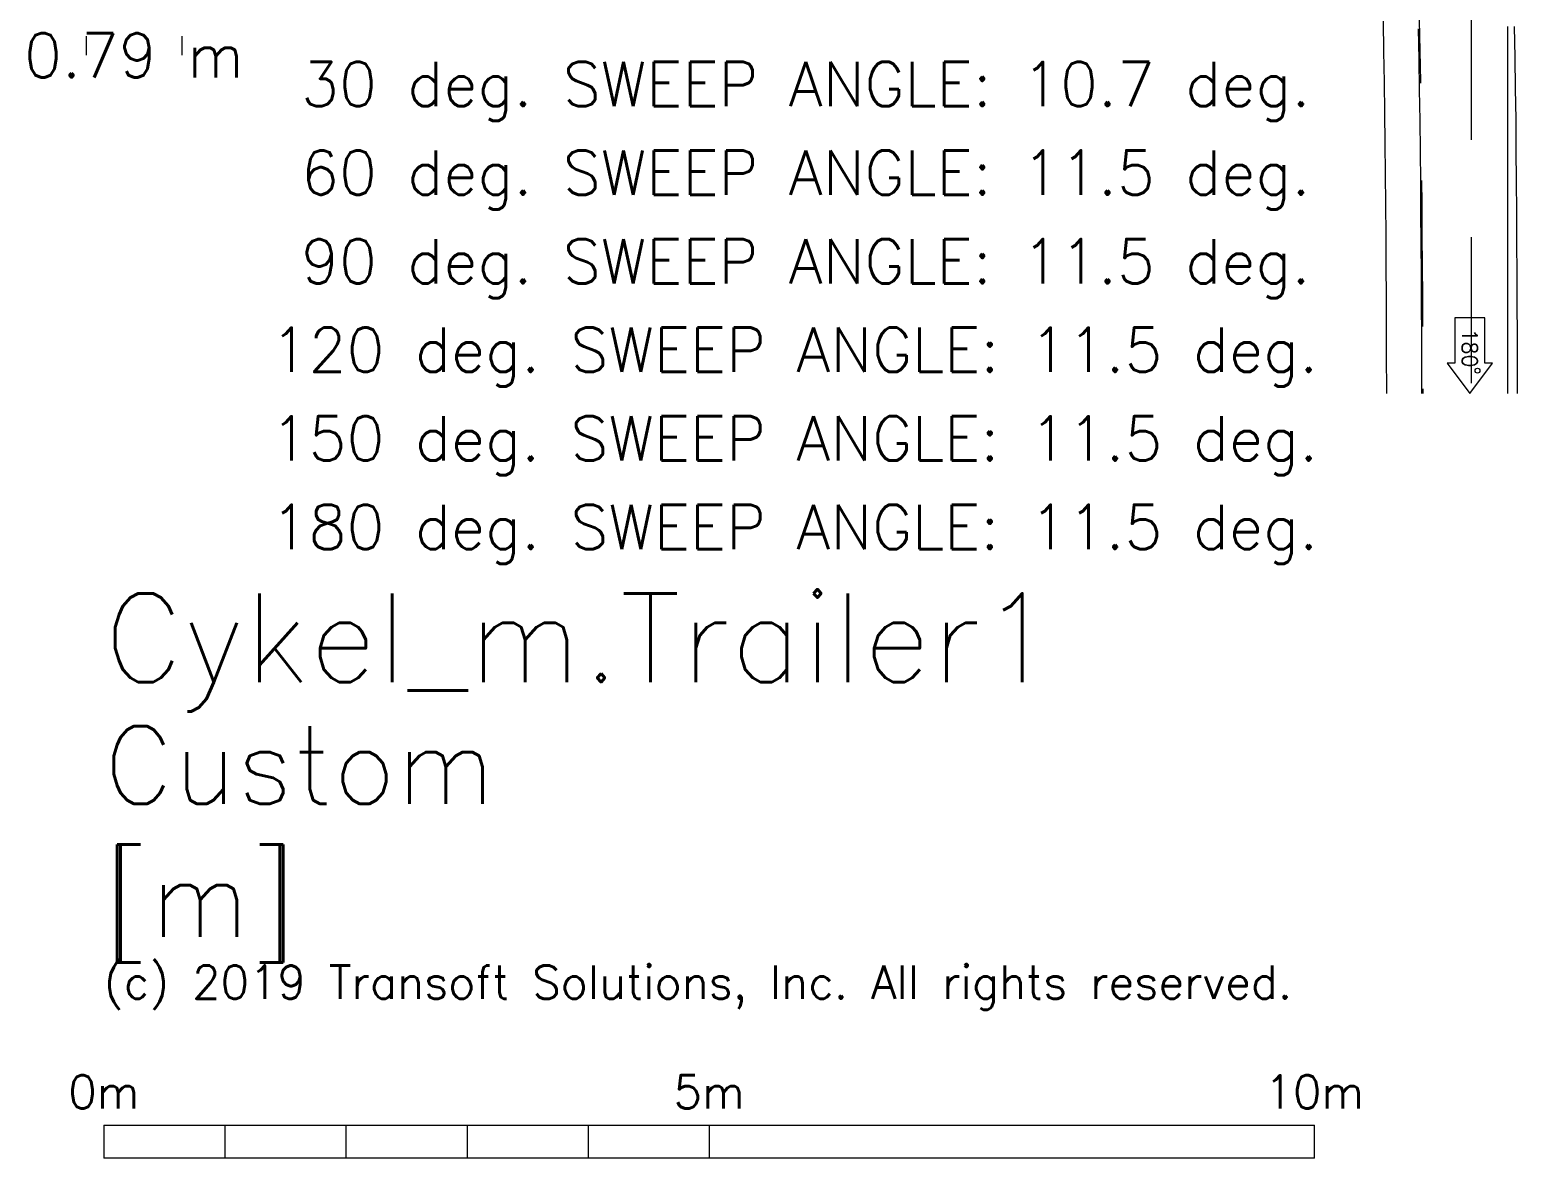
# Model space of a CAD drawing. Header units: metres. Extents: x 1408062.5 to 1408078.6, y 62492388.7 to 62492409.2.
# Drawn here: x 1408064.08 to 1408076.37, y 62492388.65 to 62492397.97 of the extents above; entities that cross this region are included whole.
import ezdxf
from ezdxf.enums import TextEntityAlignment as Align

# ---------------------------------------------------------------- set-up
doc = ezdxf.new("R2010")
doc.units = ezdxf.units.M
doc.header["$MEASUREMENT"] = 0
doc.linetypes.add('DGN Style 2', pattern=[2.009448, 1.205669, -0.803779])
doc.layers.add('Cykel med trailer', color=133, linetype='Continuous', lineweight=0)
doc.styles.add('TSText', font='simplex.shx')

# ---------------------------------------------------------------- blocks, each defined once
blk = doc.blocks.new('ATTEMP_8')
at = {"layer": 'Cykel med trailer', "color": 3, "linetype": 'Continuous'}
for p, q in [((-5.912, -3.079), (-5.912, -3.237)), ((-5.122, -3.079), (-5.122, -3.237))]:
    blk.add_line(p, q, dxfattribs=at)
at = {"layer": 'Cykel med trailer', "color": 4, "linetype": 'Continuous'}
for p, q in [((5.642, -5.405), (5.392, -5.405)), ((5.392, -5.405), (5.392, -5.78)), ((5.642, -5.78), (5.642, -5.405)), ((5.392, -5.78), (5.33, -5.78)), ((5.33, -5.78), (5.517, -6.03)), ((5.517, -6.03), (5.705, -5.78)), ((5.705, -5.78), (5.642, -5.78)), ((-5.767, -12.07), (4.233, -12.07)), ((-5.767, -12.07), (-5.767, -12.344)), ((-4.767, -12.07), (-4.767, -12.344)), ((-3.767, -12.07), (-3.767, -12.344)), ((-2.767, -12.07), (-2.767, -12.344)), ((-1.767, -12.07), (-1.767, -12.344)), ((-0.767, -12.07), (-0.767, -12.344)), ((4.233, -12.344), (4.233, -12.07)), ((4.233, -12.344), (-5.767, -12.344))]:
    blk.add_line(p, q, dxfattribs=at)
at = {"layer": 'Cykel med trailer', "color": 5, "linetype": 'Continuous', "flags": 128}
for points in [[(5.827, -2.999), (5.827, -3.253), (5.827, -3.507), (5.827, -3.761), (5.827, -4.015), (5.827, -4.269), (5.827, -4.523), (5.827, -4.778), (5.827, -5.032), (5.827, -5.286), (5.827, -5.54), (5.827, -5.794), (5.827, -6.03)], [(4.8, -2.955), (4.805, -3.207), (4.809, -3.459), (4.812, -3.712), (4.815, -3.964), (4.818, -4.217), (4.82, -4.47), (4.822, -4.724), (4.824, -4.977), (4.825, -5.231), (4.826, -5.484), (4.827, -5.738), (4.828, -5.992), (4.828, -6.03)]]:
    blk.add_lwpolyline(points, dxfattribs=at)
at = {"layer": 'Cykel med trailer', "color": 3, "linetype": 'Continuous', "flags": 128}
for points in [[(5.884, -3.001), (5.889, -3.257), (5.892, -3.512), (5.896, -3.767), (5.898, -4.022), (5.9, -4.276), (5.902, -4.531), (5.904, -4.785), (5.905, -5.04), (5.906, -5.294), (5.907, -5.549), (5.908, -5.803), (5.909, -6.03)], [(5.091, -3.018), (5.096, -3.27), (5.1, -3.523), (5.103, -3.776), (5.106, -4.029), (5.109, -4.283), (5.111, -4.536), (5.113, -4.79), (5.114, -5.044), (5.115, -5.297), (5.117, -5.551), (5.117, -5.805), (5.118, -6.03)]]:
    blk.add_lwpolyline(points, dxfattribs=at)
at = {"layer": 'Cykel med trailer', "color": 1, "linetype": 'DGN Style 2', "flags": 128}
blk.add_lwpolyline([(-5.527, 0), (-5.522, 0.255), (-5.504, 0.509), (-5.475, 0.761), (-5.434, 1.013), (-5.381, 1.262), (-5.318, 1.508), (-5.243, 1.752), (-5.156, 1.991), (-5.059, 2.226), (-4.951, 2.457), (-4.833, 2.682), (-4.704, 2.902), (-4.566, 3.116), (-4.417, 3.323), (-4.26, 3.523), (-4.093, 3.715), (-3.917, 3.899), (-3.734, 4.076), (-3.542, 4.243), (-3.343, 4.402), (-3.137, 4.551), (-2.924, 4.691), (-2.705, 4.82), (-2.48, 4.94), (-2.25, 5.049), (-2.015, 5.147), (-1.776, 5.234), (-1.533, 5.311), (-1.287, 5.376), (-1.038, 5.429), (-0.787, 5.471), (-0.534, 5.502), (-0.28, 5.52), (-0.025, 5.527), (0.229, 5.523), (0.483, 5.506), (0.736, 5.478), (0.988, 5.438), (1.237, 5.387), (1.484, 5.325), (1.727, 5.251), (1.967, 5.165), (2.203, 5.069), (2.434, 4.963), (2.66, 4.845), (2.88, 4.718), (3.095, 4.58), (3.302, 4.433), (3.503, 4.276), (3.696, 4.11), (3.881, 3.935), (4.058, 3.753), (4.227, 3.562), (4.386, 3.363), (4.537, 3.158), (4.677, 2.945), (4.808, 2.727), (4.928, 2.503), (5.038, 2.273), (5.138, 2.039), (5.226, 1.8), (5.304, 1.557), (5.37, 1.311), (5.424, 1.063), (5.467, 0.812), (5.499, 0.559), (5.519, 0.305), (5.527, 0.051), (5.527, -0.203), (5.527, -0.457), (5.527, -0.712), (5.527, -0.966), (5.527, -1.22), (5.527, -1.474), (5.527, -1.728), (5.527, -1.982), (5.527, -2.236), (5.527, -2.49), (5.527, -2.745), (5.527, -2.999), (5.527, -3.253), (5.527, -3.507), (5.527, -3.761), (5.527, -4.015), (5.527, -4.269), (5.527, -4.523), (5.527, -4.778), (5.527, -5.032), (5.527, -5.286), (5.527, -5.54), (5.527, -5.794), (5.527, -6.03)], dxfattribs=at)
at = {"layer": 'Cykel med trailer', "color": 6, "linetype": 'DGN Style 2', "flags": 128}
blk.add_lwpolyline([(-5.132, -2.6), (-5.132, -2.346), (-5.132, -2.093), (-5.131, -1.841), (-5.129, -1.591), (-5.125, -1.343), (-5.118, -1.098), (-5.107, -0.854), (-5.092, -0.613), (-5.073, -0.375), (-5.047, -0.138), (-5.016, 0.096), (-4.978, 0.327), (-4.934, 0.556), (-4.882, 0.781), (-4.823, 1.004), (-4.756, 1.223), (-4.681, 1.439), (-4.598, 1.651), (-4.508, 1.859), (-4.409, 2.063), (-4.302, 2.261), (-4.188, 2.455), (-4.065, 2.643), (-3.935, 2.826), (-3.797, 3.002), (-3.652, 3.172), (-3.499, 3.336), (-3.34, 3.492), (-3.174, 3.641), (-3.001, 3.782), (-2.823, 3.915), (-2.638, 4.04), (-2.449, 4.156), (-2.254, 4.264), (-2.055, 4.363), (-1.851, 4.452), (-1.644, 4.532), (-1.433, 4.603), (-1.22, 4.663), (-1.004, 4.714), (-0.785, 4.755), (-0.565, 4.786), (-0.344, 4.807), (-0.123, 4.817), (0.099, 4.818), (0.321, 4.808), (0.542, 4.788), (0.762, 4.758), (0.98, 4.717), (1.197, 4.667), (1.41, 4.607), (1.621, 4.537), (1.828, 4.458), (2.031, 4.369), (2.23, 4.271), (2.425, 4.163), (2.614, 4.047), (2.797, 3.923), (2.975, 3.79), (3.146, 3.648), (3.311, 3.5), (3.469, 3.344), (3.619, 3.18), (3.762, 3.01), (3.896, 2.834), (4.023, 2.651), (4.14, 2.463), (4.249, 2.27), (4.35, 2.071), (4.442, 1.866), (4.525, 1.655), (4.601, 1.438), (4.669, 1.215), (4.73, 0.988), (4.783, 0.756), (4.831, 0.521), (4.872, 0.282), (4.909, 0.041), (4.94, -0.202), (4.968, -0.447), (4.992, -0.693), (5.012, -0.941), (5.03, -1.19), (5.045, -1.439), (5.058, -1.69), (5.069, -1.941), (5.078, -2.192), (5.087, -2.444), (5.094, -2.696), (5.099, -2.949), (5.104, -3.201), (5.109, -3.454), (5.112, -3.708), (5.115, -3.961), (5.118, -4.214), (5.12, -4.468), (5.122, -4.722), (5.124, -4.975), (5.125, -5.229), (5.126, -5.483), (5.127, -5.737), (5.128, -5.991), (5.128, -6.03)], dxfattribs=at)
at = {"layer": 'Cykel med trailer', "color": 4}
blk.add_arc((5.58, -5.842), 0.02, 0, 360, dxfattribs=at)
at = {"layer": 'Cykel med trailer', "color": 4, "style": 'TSText'}
blk.add_text('0.79 m', height=0.3658, dxfattribs=at).set_placement((-5.517, -3.237), align=Align.MIDDLE_CENTER)
for s, height, p in [(' 30 deg. SWEEP ANGLE: 10.7 deg.', 0.36576, (-4.389, -3.292)), (' 60 deg. SWEEP ANGLE: 11.5 deg.', 0.36576, (-4.389, -4.023)), (' 90 deg. SWEEP ANGLE: 11.5 deg.', 0.36576, (-4.389, -4.755)), ('120 deg. SWEEP ANGLE: 11.5 deg.', 0.36576, (-4.389, -5.486)), ('150 deg. SWEEP ANGLE: 11.5 deg.', 0.36576, (-4.389, -6.218)), ('180 deg. SWEEP ANGLE: 11.5 deg.', 0.36576, (-4.389, -6.949)), ('Cykel_m.Trailer1', 0.73152, (-5.767, -7.681)), ('Custom', 0.6401, (-5.767, -8.778)), ('[m]', 0.6401, (-5.767, -9.876)), ('(c) 2019 Transoft Solutions, Inc. All rights reserved.', 0.27432, (-5.767, -10.753))]:
    blk.add_text(s, height=height, dxfattribs=at).set_placement(p, align=Align.TOP_LEFT)
blk.add_text('180', height=0.125, rotation=270.0001, dxfattribs=at).set_placement((5.517, -5.655), align=Align.MIDDLE_CENTER)
for s, p in [('0m', (-5.767, -11.933)), ('5m', (-0.767, -11.933)), ('10m', (4.233, -11.933))]:
    blk.add_text(s, height=0.2743, dxfattribs=at).set_placement(p, align=Align.CENTER)

msp = doc.modelspace()

# ---------------------------------------------------------------- block references
at = {"layer": 'Cykel med trailer', "color": 1, "linetype": 'DGN Style 2'}
msp.add_blockref('ATTEMP_8', (1408070.461, 62492400.995), dxfattribs=at)

doc.saveas('drawing.dxf')
